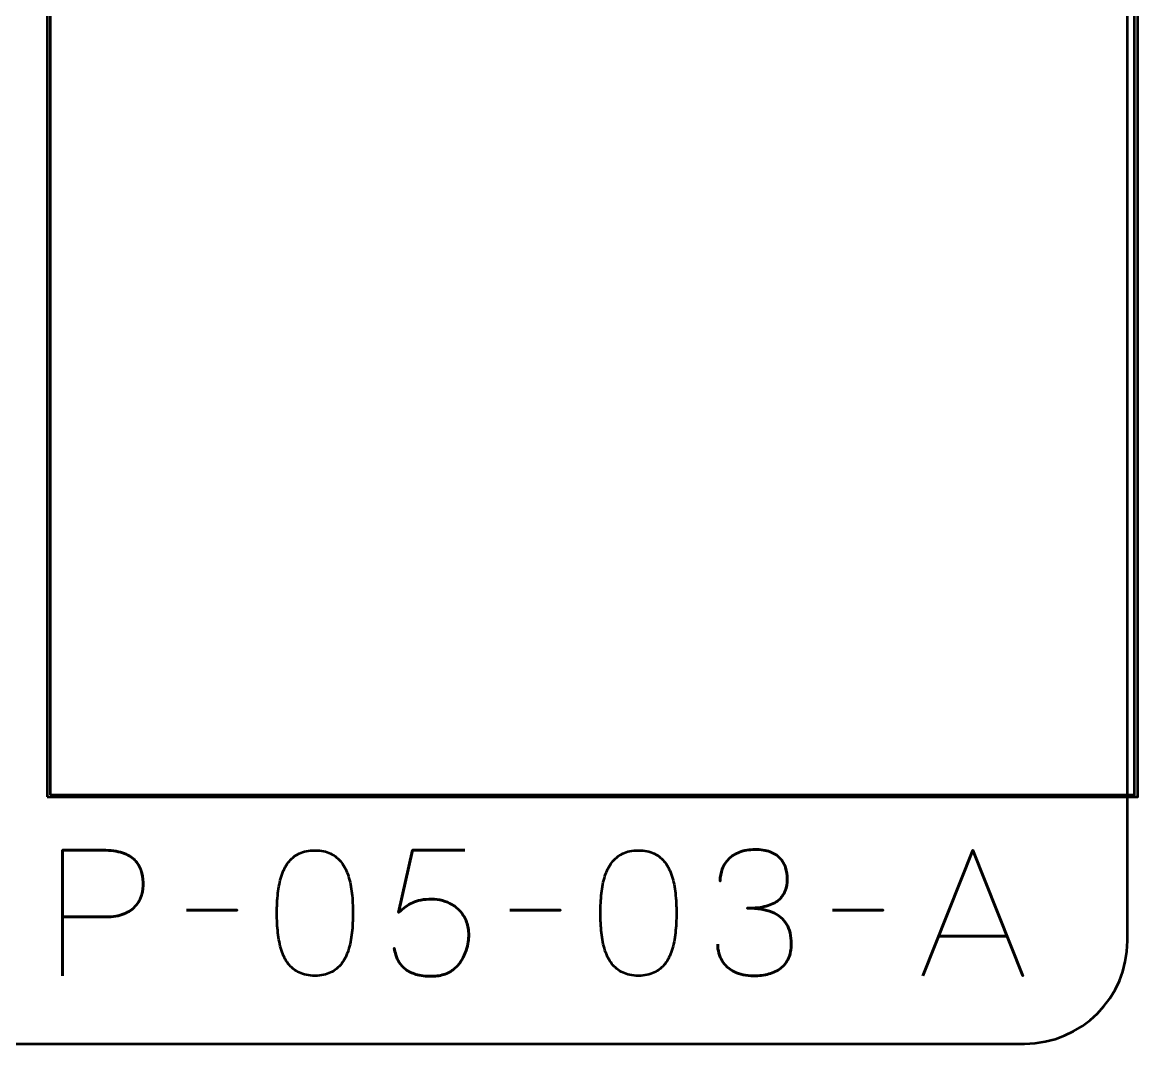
# Model space of a CAD drawing. Header units: centimetres. Extents: x -17.9 to -3, y -25.3 to -4.3.
# Drawn here: x -8.47 to -3.05, y -25.35 to -20.39 of the extents above; entities that cross this region are included whole.
import ezdxf

# ---------------------------------------------------------------- set-up
doc = ezdxf.new("R2010")
doc.units = ezdxf.units.CM
doc.header["$MEASUREMENT"] = 0
doc.layers.add('Layer 1', color=7, linetype='Continuous')

msp = doc.modelspace()

# ---------------------------------------------------------------- linework, layer by layer
at = {"layer": 'Layer 1', "color": 30, "lineweight": 53}
msp.add_lwpolyline([(-8.33514, -24.14092), (-3.06486, -24.14092), (-3.06486, -15.75892), (-8.33514, -15.75892), (-8.33514, -24.14092)], close=True, dxfattribs=at)
at = {"layer": 'Layer 1', "color": 22, "lineweight": 53}
msp.add_open_spline([(-17.90003, -24.8499), (-17.90003, -24.8499), (-17.90003, -4.84994), (-17.90003, -4.84994), (-17.90003, -4.84994), (-17.90003, -4.57297), (-17.67694, -4.34998), (-17.39994, -4.34998), (-17.39994, -4.34998), (-17.39994, -4.34998), (-3.60007, -4.34998), (-3.60007, -4.34998), (-3.60007, -4.34998), (-3.32293, -4.34998), (-3.09997, -4.57297), (-3.09997, -4.84994), (-3.09997, -4.84994), (-3.09997, -4.84994), (-3.09997, -24.8499), (-3.09997, -24.8499), (-3.09997, -24.8499), (-3.09997, -25.1269), (-3.32293, -25.34999), (-3.60007, -25.34999), (-3.60007, -25.34999), (-3.60007, -25.34999), (-17.39994, -25.34999), (-17.39994, -25.34999), (-17.39994, -25.34999), (-17.67694, -25.34999), (-17.90003, -25.1269), (-17.90003, -24.8499)], degree=3, knots=[0, 0, 0, 0, 0.125, 0.125, 0.125, 0.125, 0.25, 0.25, 0.25, 0.25, 0.375, 0.375, 0.375, 0.375, 0.5, 0.5, 0.5, 0.5, 0.625, 0.625, 0.625, 0.625, 0.75, 0.75, 0.75, 0.75, 0.875, 0.875, 0.875, 0.875, 1, 1, 1, 1], dxfattribs=at)
at = {"layer": 'Layer 1', "color": 2, "lineweight": 53}
msp.add_open_spline([(-8.35003, -24.14987), (-8.35003, -24.14987), (-8.35003, -14.84997), (-8.35003, -14.84997), (-8.35003, -14.84997), (-8.35003, -14.57297), (-8.12694, -14.34987), (-7.84994, -14.34987), (-7.84994, -14.34987), (-7.84994, -14.34987), (-3.55008, -14.34987), (-3.55008, -14.34987), (-3.55008, -14.34987), (-3.27294, -14.34987), (-3.04998, -14.57297), (-3.04998, -14.84997), (-3.04998, -14.84997), (-3.04998, -14.84997), (-3.04998, -24.14987), (-3.04998, -24.14987), (-3.04998, -24.14987), (-4.81665, -24.15022), (-6.58335, -24.15022), (-8.35003, -24.14987)], degree=3, knots=[0, 0, 0, 0, 0.1666667, 0.1666667, 0.1666667, 0.1666667, 0.3333333, 0.3333333, 0.3333333, 0.3333333, 0.5, 0.5, 0.5, 0.5, 0.6666667, 0.6666667, 0.6666667, 0.6666667, 0.8333333, 0.8333333, 0.8333333, 0.8333333, 1, 1, 1, 1], dxfattribs=at)
at = {"layer": 'Layer 1', "color": 30, "lineweight": 53}
for points, knots in [([(-8.27462, -25.01987), (-8.27462, -25.01987), (-8.27462, -24.40942), (-8.27462, -24.40942), (-8.27462, -24.40942), (-8.27462, -24.40942), (-8.07989, -24.40942), (-8.07989, -24.40942), (-8.07989, -24.40942), (-8.04094, -24.40956), (-8.00891, -24.41394), (-7.98365, -24.4224), (-7.98365, -24.4224), (-7.95853, -24.43073), (-7.93877, -24.4423), (-7.92452, -24.45698), (-7.92452, -24.45698), (-7.91027, -24.47151), (-7.90011, -24.48816), (-7.8939, -24.50693), (-7.8939, -24.50693), (-7.88783, -24.5257), (-7.8843, -24.54531), (-7.88346, -24.56605), (-7.88346, -24.56605), (-7.88247, -24.5868), (-7.88487, -24.60712), (-7.89051, -24.62687), (-7.89051, -24.62687), (-7.8963, -24.64663), (-7.90604, -24.66455), (-7.92001, -24.68064), (-7.92001, -24.68064), (-7.93383, -24.69672), (-7.9526, -24.70957), (-7.97617, -24.71902), (-7.97617, -24.71902), (-7.99973, -24.72862), (-8.02894, -24.73341), (-8.0638, -24.7337), (-8.0638, -24.7337), (-8.0638, -24.7337), (-8.27462, -24.7337), (-8.27462, -24.7337), (-8.27462, -24.7337), (-8.27462, -24.7337), (-8.0638, -24.7337), (-8.0638, -24.7337), (-8.0638, -24.7337), (-8.02965, -24.73341), (-8.00072, -24.72862), (-7.9773, -24.71902), (-7.9773, -24.71902), (-7.95373, -24.70957), (-7.93496, -24.69672), (-7.92085, -24.68064), (-7.92085, -24.68064), (-7.90688, -24.66455), (-7.89686, -24.64663), (-7.89094, -24.62687), (-7.89094, -24.62687), (-7.88501, -24.60712), (-7.88247, -24.5868), (-7.88346, -24.56605), (-7.88346, -24.56605), (-7.8843, -24.54531), (-7.88783, -24.5257), (-7.89418, -24.50693), (-7.89418, -24.50693), (-7.90039, -24.48816), (-7.91083, -24.47151), (-7.92509, -24.45698), (-7.92509, -24.45698), (-7.93948, -24.4423), (-7.95923, -24.43073), (-7.98435, -24.4224), (-7.98435, -24.4224), (-8.00961, -24.41394), (-8.04136, -24.40956), (-8.07989, -24.40942), (-8.07989, -24.40942), (-8.07989, -24.40942), (-8.27462, -24.40942), (-8.27462, -24.40942), (-8.27462, -24.40942), (-8.27462, -24.40942), (-8.27462, -25.01987), (-8.27462, -25.01987)], [0, 0, 0, 0, 0.0454545, 0.0454545, 0.0454545, 0.0454545, 0.0909091, 0.0909091, 0.0909091, 0.0909091, 0.1363636, 0.1363636, 0.1363636, 0.1363636, 0.1818182, 0.1818182, 0.1818182, 0.1818182, 0.2272727, 0.2272727, 0.2272727, 0.2272727, 0.2727273, 0.2727273, 0.2727273, 0.2727273, 0.3181818, 0.3181818, 0.3181818, 0.3181818, 0.3636364, 0.3636364, 0.3636364, 0.3636364, 0.4090909, 0.4090909, 0.4090909, 0.4090909, 0.4545455, 0.4545455, 0.4545455, 0.4545455, 0.5, 0.5, 0.5, 0.5, 0.5454545, 0.5454545, 0.5454545, 0.5454545, 0.5909091, 0.5909091, 0.5909091, 0.5909091, 0.6363636, 0.6363636, 0.6363636, 0.6363636, 0.6818182, 0.6818182, 0.6818182, 0.6818182, 0.7272727, 0.7272727, 0.7272727, 0.7272727, 0.7727273, 0.7727273, 0.7727273, 0.7727273, 0.8181818, 0.8181818, 0.8181818, 0.8181818, 0.8636364, 0.8636364, 0.8636364, 0.8636364, 0.9090909, 0.9090909, 0.9090909, 0.9090909, 0.9545455, 0.9545455, 0.9545455, 0.9545455, 1, 1, 1, 1]), ([(-7.04864, -25.01987), (-7.019, -25.01973), (-6.99346, -25.01451), (-6.97215, -25.00435), (-6.97215, -25.00435), (-6.95099, -24.99419), (-6.93335, -24.97965), (-6.91924, -24.96117), (-6.91924, -24.96117), (-6.90527, -24.94254), (-6.89426, -24.92053), (-6.88607, -24.89513), (-6.88607, -24.89513), (-6.87803, -24.86973), (-6.87225, -24.84193), (-6.869, -24.81145), (-6.869, -24.81145), (-6.86561, -24.78097), (-6.86392, -24.74894), (-6.86406, -24.71507), (-6.86406, -24.71507), (-6.86392, -24.68134), (-6.86561, -24.64931), (-6.869, -24.61897), (-6.869, -24.61897), (-6.87225, -24.58863), (-6.87803, -24.56069), (-6.88607, -24.53529), (-6.88607, -24.53529), (-6.89426, -24.51003), (-6.90527, -24.48802), (-6.91924, -24.46925), (-6.91924, -24.46925), (-6.93335, -24.45063), (-6.95099, -24.43609), (-6.97215, -24.42593), (-6.97215, -24.42593), (-6.99346, -24.41563), (-7.019, -24.41041), (-7.04864, -24.41027), (-7.04864, -24.41027), (-7.07827, -24.41041), (-7.10381, -24.41563), (-7.12512, -24.42593), (-7.12512, -24.42593), (-7.14628, -24.43609), (-7.16392, -24.45063), (-7.17803, -24.46925), (-7.17803, -24.46925), (-7.19201, -24.48802), (-7.20301, -24.51003), (-7.2112, -24.53529), (-7.2112, -24.53529), (-7.21924, -24.56069), (-7.22503, -24.58863), (-7.22827, -24.61897), (-7.22827, -24.61897), (-7.23166, -24.64931), (-7.23335, -24.68134), (-7.23321, -24.71507), (-7.23321, -24.71507), (-7.23335, -24.74894), (-7.23166, -24.78097), (-7.22827, -24.81145), (-7.22827, -24.81145), (-7.22503, -24.84193), (-7.21924, -24.86973), (-7.2112, -24.89513), (-7.2112, -24.89513), (-7.20301, -24.92053), (-7.19201, -24.94254), (-7.17803, -24.96117), (-7.17803, -24.96117), (-7.16392, -24.97965), (-7.14628, -24.99419), (-7.12512, -25.00435), (-7.12512, -25.00435), (-7.10381, -25.01451), (-7.07827, -25.01973), (-7.04864, -25.01987)], [0, 0, 0, 0, 0.05, 0.05, 0.05, 0.05, 0.1, 0.1, 0.1, 0.1, 0.15, 0.15, 0.15, 0.15, 0.2, 0.2, 0.2, 0.2, 0.25, 0.25, 0.25, 0.25, 0.3, 0.3, 0.3, 0.3, 0.35, 0.35, 0.35, 0.35, 0.4, 0.4, 0.4, 0.4, 0.45, 0.45, 0.45, 0.45, 0.5, 0.5, 0.5, 0.5, 0.55, 0.55, 0.55, 0.55, 0.6, 0.6, 0.6, 0.6, 0.65, 0.65, 0.65, 0.65, 0.7, 0.7, 0.7, 0.7, 0.75, 0.75, 0.75, 0.75, 0.8, 0.8, 0.8, 0.8, 0.85, 0.85, 0.85, 0.85, 0.9, 0.9, 0.9, 0.9, 0.95, 0.95, 0.95, 0.95, 1, 1, 1, 1]), ([(-7.04864, -25.01987), (-7.019, -25.01973), (-6.99346, -25.01451), (-6.97215, -25.00435), (-6.97215, -25.00435), (-6.95099, -24.99419), (-6.93335, -24.97965), (-6.91924, -24.96117), (-6.91924, -24.96117), (-6.90527, -24.94254), (-6.89426, -24.92053), (-6.88607, -24.89513), (-6.88607, -24.89513), (-6.87803, -24.86973), (-6.87225, -24.84193), (-6.869, -24.81145), (-6.869, -24.81145), (-6.86561, -24.78097), (-6.86392, -24.74894), (-6.86406, -24.71507), (-6.86406, -24.71507), (-6.86392, -24.68134), (-6.86561, -24.64931), (-6.869, -24.61897), (-6.869, -24.61897), (-6.87225, -24.58863), (-6.87803, -24.56069), (-6.88607, -24.53529), (-6.88607, -24.53529), (-6.89426, -24.51003), (-6.90527, -24.48802), (-6.91924, -24.46925), (-6.91924, -24.46925), (-6.93335, -24.45063), (-6.95099, -24.43609), (-6.97215, -24.42593), (-6.97215, -24.42593), (-6.99346, -24.41563), (-7.019, -24.41041), (-7.04864, -24.41027), (-7.04864, -24.41027), (-7.07827, -24.41041), (-7.10381, -24.41563), (-7.12512, -24.42593), (-7.12512, -24.42593), (-7.14628, -24.43609), (-7.16392, -24.45063), (-7.17803, -24.46925), (-7.17803, -24.46925), (-7.19201, -24.48802), (-7.20301, -24.51003), (-7.2112, -24.53529), (-7.2112, -24.53529), (-7.21924, -24.56069), (-7.22503, -24.58863), (-7.22827, -24.61897), (-7.22827, -24.61897), (-7.23166, -24.64931), (-7.23335, -24.68134), (-7.23321, -24.71507), (-7.23321, -24.71507), (-7.23335, -24.74894), (-7.23166, -24.78097), (-7.22827, -24.81145), (-7.22827, -24.81145), (-7.22503, -24.84193), (-7.21924, -24.86973), (-7.2112, -24.89513), (-7.2112, -24.89513), (-7.20301, -24.92053), (-7.19201, -24.94254), (-7.17803, -24.96117), (-7.17803, -24.96117), (-7.16392, -24.97965), (-7.14628, -24.99419), (-7.12512, -25.00435), (-7.12512, -25.00435), (-7.10381, -25.01451), (-7.07827, -25.01973), (-7.04864, -25.01987)], [0, 0, 0, 0, 0.05, 0.05, 0.05, 0.05, 0.1, 0.1, 0.1, 0.1, 0.15, 0.15, 0.15, 0.15, 0.2, 0.2, 0.2, 0.2, 0.25, 0.25, 0.25, 0.25, 0.3, 0.3, 0.3, 0.3, 0.35, 0.35, 0.35, 0.35, 0.4, 0.4, 0.4, 0.4, 0.45, 0.45, 0.45, 0.45, 0.5, 0.5, 0.5, 0.5, 0.55, 0.55, 0.55, 0.55, 0.6, 0.6, 0.6, 0.6, 0.65, 0.65, 0.65, 0.65, 0.7, 0.7, 0.7, 0.7, 0.75, 0.75, 0.75, 0.75, 0.8, 0.8, 0.8, 0.8, 0.85, 0.85, 0.85, 0.85, 0.9, 0.9, 0.9, 0.9, 0.95, 0.95, 0.95, 0.95, 1, 1, 1, 1]), ([(-6.3205, -24.40942), (-6.3205, -24.40942), (-6.5745, -24.40942), (-6.5745, -24.40942), (-6.5745, -24.40942), (-6.5745, -24.40942), (-6.64223, -24.71253), (-6.64223, -24.71253), (-6.64223, -24.71253), (-6.63038, -24.70237), (-6.61909, -24.6932), (-6.60822, -24.68515), (-6.60822, -24.68515), (-6.5975, -24.67711), (-6.58621, -24.67034), (-6.57422, -24.66469), (-6.57422, -24.66469), (-6.56236, -24.65905), (-6.54882, -24.65481), (-6.53358, -24.65185), (-6.53358, -24.65185), (-6.51848, -24.64889), (-6.50042, -24.64734), (-6.47967, -24.64734), (-6.47967, -24.64734), (-6.46274, -24.64734), (-6.44581, -24.64959), (-6.42887, -24.65425), (-6.42887, -24.65425), (-6.41194, -24.65877), (-6.39585, -24.66568), (-6.38061, -24.67485), (-6.38061, -24.67485), (-6.36523, -24.68417), (-6.35168, -24.69574), (-6.33983, -24.70971), (-6.33983, -24.70971), (-6.32784, -24.72368), (-6.31838, -24.74005), (-6.31161, -24.75881), (-6.31161, -24.75881), (-6.30469, -24.77758), (-6.30117, -24.79889), (-6.30102, -24.8226), (-6.30102, -24.8226), (-6.30088, -24.83134), (-6.30187, -24.84235), (-6.30385, -24.85533), (-6.30385, -24.85533), (-6.30568, -24.86832), (-6.30907, -24.88243), (-6.31387, -24.89739), (-6.31387, -24.89739), (-6.31866, -24.91234), (-6.32544, -24.92716), (-6.33405, -24.94184), (-6.33405, -24.94184), (-6.34265, -24.95651), (-6.35366, -24.96992), (-6.36692, -24.98205), (-6.36692, -24.98205), (-6.38019, -24.99419), (-6.39628, -25.00392), (-6.41504, -25.01126), (-6.41504, -25.01126), (-6.43395, -25.01846), (-6.45611, -25.02227), (-6.48137, -25.02241), (-6.48137, -25.02241), (-6.51156, -25.02227), (-6.53696, -25.01902), (-6.55757, -25.01296), (-6.55757, -25.01296), (-6.57817, -25.00675), (-6.59496, -24.9987), (-6.60794, -24.98854), (-6.60794, -24.98854), (-6.62107, -24.97838), (-6.63123, -24.96724), (-6.63856, -24.9551), (-6.63856, -24.9551), (-6.6459, -24.94296), (-6.65141, -24.93083), (-6.65507, -24.91869), (-6.65507, -24.91869), (-6.65874, -24.90656), (-6.66157, -24.89541), (-6.6634, -24.88525), (-6.6634, -24.88525), (-6.66157, -24.89541), (-6.65874, -24.90656), (-6.65507, -24.91869), (-6.65507, -24.91869), (-6.65141, -24.93083), (-6.6459, -24.94296), (-6.63856, -24.9551), (-6.63856, -24.9551), (-6.63123, -24.96724), (-6.62107, -24.97838), (-6.60794, -24.98854), (-6.60794, -24.98854), (-6.59496, -24.9987), (-6.57817, -25.00675), (-6.55757, -25.01296), (-6.55757, -25.01296), (-6.53696, -25.01902), (-6.51156, -25.02227), (-6.48137, -25.02241), (-6.48137, -25.02241), (-6.45611, -25.02227), (-6.43395, -25.01846), (-6.41504, -25.01126), (-6.41504, -25.01126), (-6.39628, -25.00392), (-6.38019, -24.99419), (-6.36692, -24.98205), (-6.36692, -24.98205), (-6.35366, -24.96992), (-6.34265, -24.95651), (-6.33405, -24.94184), (-6.33405, -24.94184), (-6.32544, -24.92716), (-6.31866, -24.91234), (-6.31387, -24.89739), (-6.31387, -24.89739), (-6.30907, -24.88243), (-6.30568, -24.86832), (-6.30385, -24.85533), (-6.30385, -24.85533), (-6.30187, -24.84235), (-6.30088, -24.83134), (-6.30102, -24.8226), (-6.30102, -24.8226), (-6.30117, -24.79889), (-6.30469, -24.77758), (-6.31161, -24.75881), (-6.31161, -24.75881), (-6.31838, -24.74005), (-6.32784, -24.72368), (-6.33983, -24.70971), (-6.33983, -24.70971), (-6.35168, -24.69574), (-6.36523, -24.68417), (-6.38061, -24.67485), (-6.38061, -24.67485), (-6.39585, -24.66568), (-6.41194, -24.65877), (-6.42887, -24.65425), (-6.42887, -24.65425), (-6.44581, -24.64959), (-6.46274, -24.64734), (-6.47967, -24.64734), (-6.47967, -24.64734), (-6.50042, -24.64734), (-6.51848, -24.64889), (-6.53358, -24.65185), (-6.53358, -24.65185), (-6.54882, -24.65481), (-6.56236, -24.65905), (-6.57422, -24.66469), (-6.57422, -24.66469), (-6.58621, -24.67034), (-6.5975, -24.67711), (-6.60822, -24.68515), (-6.60822, -24.68515), (-6.61909, -24.6932), (-6.63038, -24.70237), (-6.64223, -24.71253), (-6.64223, -24.71253), (-6.64223, -24.71253), (-6.5745, -24.40942), (-6.5745, -24.40942), (-6.5745, -24.40942), (-6.5745, -24.40942), (-6.3205, -24.40942), (-6.3205, -24.40942)], [0, 0, 0, 0, 0.0227273, 0.0227273, 0.0227273, 0.0227273, 0.0454545, 0.0454545, 0.0454545, 0.0454545, 0.0681818, 0.0681818, 0.0681818, 0.0681818, 0.0909091, 0.0909091, 0.0909091, 0.0909091, 0.1136364, 0.1136364, 0.1136364, 0.1136364, 0.1363636, 0.1363636, 0.1363636, 0.1363636, 0.1590909, 0.1590909, 0.1590909, 0.1590909, 0.1818182, 0.1818182, 0.1818182, 0.1818182, 0.2045455, 0.2045455, 0.2045455, 0.2045455, 0.2272727, 0.2272727, 0.2272727, 0.2272727, 0.25, 0.25, 0.25, 0.25, 0.2727273, 0.2727273, 0.2727273, 0.2727273, 0.2954545, 0.2954545, 0.2954545, 0.2954545, 0.3181818, 0.3181818, 0.3181818, 0.3181818, 0.3409091, 0.3409091, 0.3409091, 0.3409091, 0.3636364, 0.3636364, 0.3636364, 0.3636364, 0.3863636, 0.3863636, 0.3863636, 0.3863636, 0.4090909, 0.4090909, 0.4090909, 0.4090909, 0.4318182, 0.4318182, 0.4318182, 0.4318182, 0.4545455, 0.4545455, 0.4545455, 0.4545455, 0.4772727, 0.4772727, 0.4772727, 0.4772727, 0.5, 0.5, 0.5, 0.5, 0.5227273, 0.5227273, 0.5227273, 0.5227273, 0.5454545, 0.5454545, 0.5454545, 0.5454545, 0.5681818, 0.5681818, 0.5681818, 0.5681818, 0.5909091, 0.5909091, 0.5909091, 0.5909091, 0.6136364, 0.6136364, 0.6136364, 0.6136364, 0.6363636, 0.6363636, 0.6363636, 0.6363636, 0.6590909, 0.6590909, 0.6590909, 0.6590909, 0.6818182, 0.6818182, 0.6818182, 0.6818182, 0.7045455, 0.7045455, 0.7045455, 0.7045455, 0.7272727, 0.7272727, 0.7272727, 0.7272727, 0.75, 0.75, 0.75, 0.75, 0.7727273, 0.7727273, 0.7727273, 0.7727273, 0.7954545, 0.7954545, 0.7954545, 0.7954545, 0.8181818, 0.8181818, 0.8181818, 0.8181818, 0.8409091, 0.8409091, 0.8409091, 0.8409091, 0.8636364, 0.8636364, 0.8636364, 0.8636364, 0.8863636, 0.8863636, 0.8863636, 0.8863636, 0.9090909, 0.9090909, 0.9090909, 0.9090909, 0.9318182, 0.9318182, 0.9318182, 0.9318182, 0.9545455, 0.9545455, 0.9545455, 0.9545455, 0.9772727, 0.9772727, 0.9772727, 0.9772727, 1, 1, 1, 1]), ([(-5.47637, -25.01987), (-5.44673, -25.01973), (-5.42119, -25.01451), (-5.39988, -25.00435), (-5.39988, -25.00435), (-5.37872, -24.99419), (-5.36108, -24.97965), (-5.34697, -24.96117), (-5.34697, -24.96117), (-5.333, -24.94254), (-5.32199, -24.92053), (-5.3138, -24.89513), (-5.3138, -24.89513), (-5.30576, -24.86973), (-5.29998, -24.84193), (-5.29673, -24.81145), (-5.29673, -24.81145), (-5.29334, -24.78097), (-5.29165, -24.74894), (-5.29179, -24.71507), (-5.29179, -24.71507), (-5.29165, -24.68134), (-5.29334, -24.64931), (-5.29673, -24.61897), (-5.29673, -24.61897), (-5.29998, -24.58863), (-5.30576, -24.56069), (-5.3138, -24.53529), (-5.3138, -24.53529), (-5.32199, -24.51003), (-5.333, -24.48802), (-5.34697, -24.46925), (-5.34697, -24.46925), (-5.36108, -24.45063), (-5.37872, -24.43609), (-5.39988, -24.42593), (-5.39988, -24.42593), (-5.42119, -24.41563), (-5.44673, -24.41041), (-5.47637, -24.41027), (-5.47637, -24.41027), (-5.506, -24.41041), (-5.53154, -24.41563), (-5.55285, -24.42593), (-5.55285, -24.42593), (-5.57401, -24.43609), (-5.59165, -24.45063), (-5.60576, -24.46925), (-5.60576, -24.46925), (-5.61974, -24.48802), (-5.63074, -24.51003), (-5.63893, -24.53529), (-5.63893, -24.53529), (-5.64697, -24.56069), (-5.65276, -24.58863), (-5.656, -24.61897), (-5.656, -24.61897), (-5.65939, -24.64931), (-5.66108, -24.68134), (-5.66094, -24.71507), (-5.66094, -24.71507), (-5.66108, -24.74894), (-5.65939, -24.78097), (-5.656, -24.81145), (-5.656, -24.81145), (-5.65276, -24.84193), (-5.64697, -24.86973), (-5.63893, -24.89513), (-5.63893, -24.89513), (-5.63074, -24.92053), (-5.61974, -24.94254), (-5.60576, -24.96117), (-5.60576, -24.96117), (-5.59165, -24.97965), (-5.57401, -24.99419), (-5.55285, -25.00435), (-5.55285, -25.00435), (-5.53154, -25.01451), (-5.506, -25.01973), (-5.47637, -25.01987)], [0, 0, 0, 0, 0.05, 0.05, 0.05, 0.05, 0.1, 0.1, 0.1, 0.1, 0.15, 0.15, 0.15, 0.15, 0.2, 0.2, 0.2, 0.2, 0.25, 0.25, 0.25, 0.25, 0.3, 0.3, 0.3, 0.3, 0.35, 0.35, 0.35, 0.35, 0.4, 0.4, 0.4, 0.4, 0.45, 0.45, 0.45, 0.45, 0.5, 0.5, 0.5, 0.5, 0.55, 0.55, 0.55, 0.55, 0.6, 0.6, 0.6, 0.6, 0.65, 0.65, 0.65, 0.65, 0.7, 0.7, 0.7, 0.7, 0.75, 0.75, 0.75, 0.75, 0.8, 0.8, 0.8, 0.8, 0.85, 0.85, 0.85, 0.85, 0.9, 0.9, 0.9, 0.9, 0.95, 0.95, 0.95, 0.95, 1, 1, 1, 1]), ([(-5.47637, -25.01987), (-5.44673, -25.01973), (-5.42119, -25.01451), (-5.39988, -25.00435), (-5.39988, -25.00435), (-5.37872, -24.99419), (-5.36108, -24.97965), (-5.34697, -24.96117), (-5.34697, -24.96117), (-5.333, -24.94254), (-5.32199, -24.92053), (-5.3138, -24.89513), (-5.3138, -24.89513), (-5.30576, -24.86973), (-5.29998, -24.84193), (-5.29673, -24.81145), (-5.29673, -24.81145), (-5.29334, -24.78097), (-5.29165, -24.74894), (-5.29179, -24.71507), (-5.29179, -24.71507), (-5.29165, -24.68134), (-5.29334, -24.64931), (-5.29673, -24.61897), (-5.29673, -24.61897), (-5.29998, -24.58863), (-5.30576, -24.56069), (-5.3138, -24.53529), (-5.3138, -24.53529), (-5.32199, -24.51003), (-5.333, -24.48802), (-5.34697, -24.46925), (-5.34697, -24.46925), (-5.36108, -24.45063), (-5.37872, -24.43609), (-5.39988, -24.42593), (-5.39988, -24.42593), (-5.42119, -24.41563), (-5.44673, -24.41041), (-5.47637, -24.41027), (-5.47637, -24.41027), (-5.506, -24.41041), (-5.53154, -24.41563), (-5.55285, -24.42593), (-5.55285, -24.42593), (-5.57401, -24.43609), (-5.59165, -24.45063), (-5.60576, -24.46925), (-5.60576, -24.46925), (-5.61974, -24.48802), (-5.63074, -24.51003), (-5.63893, -24.53529), (-5.63893, -24.53529), (-5.64697, -24.56069), (-5.65276, -24.58863), (-5.656, -24.61897), (-5.656, -24.61897), (-5.65939, -24.64931), (-5.66108, -24.68134), (-5.66094, -24.71507), (-5.66094, -24.71507), (-5.66108, -24.74894), (-5.65939, -24.78097), (-5.656, -24.81145), (-5.656, -24.81145), (-5.65276, -24.84193), (-5.64697, -24.86973), (-5.63893, -24.89513), (-5.63893, -24.89513), (-5.63074, -24.92053), (-5.61974, -24.94254), (-5.60576, -24.96117), (-5.60576, -24.96117), (-5.59165, -24.97965), (-5.57401, -24.99419), (-5.55285, -25.00435), (-5.55285, -25.00435), (-5.53154, -25.01451), (-5.506, -25.01973), (-5.47637, -25.01987)], [0, 0, 0, 0, 0.05, 0.05, 0.05, 0.05, 0.1, 0.1, 0.1, 0.1, 0.15, 0.15, 0.15, 0.15, 0.2, 0.2, 0.2, 0.2, 0.25, 0.25, 0.25, 0.25, 0.3, 0.3, 0.3, 0.3, 0.35, 0.35, 0.35, 0.35, 0.4, 0.4, 0.4, 0.4, 0.45, 0.45, 0.45, 0.45, 0.5, 0.5, 0.5, 0.5, 0.55, 0.55, 0.55, 0.55, 0.6, 0.6, 0.6, 0.6, 0.65, 0.65, 0.65, 0.65, 0.7, 0.7, 0.7, 0.7, 0.75, 0.75, 0.75, 0.75, 0.8, 0.8, 0.8, 0.8, 0.85, 0.85, 0.85, 0.85, 0.9, 0.9, 0.9, 0.9, 0.95, 0.95, 0.95, 0.95, 1, 1, 1, 1]), ([(-5.09113, -24.86662), (-5.09099, -24.8971), (-5.08393, -24.92363), (-5.06996, -24.94663), (-5.06996, -24.94663), (-5.05599, -24.96949), (-5.0361, -24.98741), (-5.01013, -25.00026), (-5.01013, -25.00026), (-4.98417, -25.0131), (-4.95298, -25.01959), (-4.91672, -25.01987), (-4.91672, -25.01987), (-4.88948, -25.01987), (-4.86479, -25.01705), (-4.84235, -25.01112), (-4.84235, -25.01112), (-4.82005, -25.00519), (-4.80086, -24.99602), (-4.78464, -24.98346), (-4.78464, -24.98346), (-4.76841, -24.9709), (-4.75599, -24.95468), (-4.7471, -24.93492), (-4.7471, -24.93492), (-4.73835, -24.91502), (-4.73398, -24.89118), (-4.73383, -24.86324), (-4.73383, -24.86324), (-4.73369, -24.82598), (-4.74131, -24.79451), (-4.75641, -24.76897), (-4.75641, -24.76897), (-4.77151, -24.74343), (-4.79494, -24.72424), (-4.8264, -24.71112), (-4.8264, -24.71112), (-4.85787, -24.69799), (-4.89823, -24.69136), (-4.9472, -24.69136), (-4.9472, -24.69136), (-4.91065, -24.6915), (-4.88003, -24.68812), (-4.85505, -24.6812), (-4.85505, -24.6812), (-4.83021, -24.67429), (-4.81032, -24.66455), (-4.79536, -24.65185), (-4.79536, -24.65185), (-4.7804, -24.63929), (-4.76954, -24.62433), (-4.76305, -24.60712), (-4.76305, -24.60712), (-4.75641, -24.59004), (-4.75317, -24.57128), (-4.75331, -24.55081), (-4.75331, -24.55081), (-4.75317, -24.53035), (-4.75599, -24.51144), (-4.76163, -24.49395), (-4.76163, -24.49395), (-4.76714, -24.47645), (-4.77617, -24.46107), (-4.78845, -24.44794), (-4.78845, -24.44794), (-4.80072, -24.43482), (-4.81695, -24.42452), (-4.83685, -24.41718), (-4.83685, -24.41718), (-4.85688, -24.40984), (-4.8813, -24.40618), (-4.90994, -24.40603), (-4.90994, -24.40603), (-4.93845, -24.40618), (-4.96342, -24.41041), (-4.98459, -24.41859), (-4.98459, -24.41859), (-5.0059, -24.42678), (-5.0234, -24.43793), (-5.03751, -24.45218), (-5.03751, -24.45218), (-5.05148, -24.46643), (-5.06192, -24.48266), (-5.06883, -24.501), (-5.06883, -24.501), (-5.07589, -24.51935), (-5.07928, -24.53882), (-5.07928, -24.55928), (-5.07928, -24.55928), (-5.07928, -24.53882), (-5.07589, -24.51935), (-5.06883, -24.501), (-5.06883, -24.501), (-5.06192, -24.48266), (-5.05148, -24.46643), (-5.03751, -24.45218), (-5.03751, -24.45218), (-5.0234, -24.43793), (-5.0059, -24.42678), (-4.98459, -24.41859), (-4.98459, -24.41859), (-4.96342, -24.41041), (-4.93845, -24.40618), (-4.90994, -24.40603), (-4.90994, -24.40603), (-4.8813, -24.40618), (-4.85688, -24.40984), (-4.83685, -24.41718), (-4.83685, -24.41718), (-4.81695, -24.42452), (-4.80072, -24.43482), (-4.78845, -24.44794), (-4.78845, -24.44794), (-4.77617, -24.46107), (-4.76714, -24.47645), (-4.76163, -24.49395), (-4.76163, -24.49395), (-4.75599, -24.51144), (-4.75317, -24.53035), (-4.75331, -24.55081), (-4.75331, -24.55081), (-4.75317, -24.57128), (-4.75641, -24.59004), (-4.76305, -24.60712), (-4.76305, -24.60712), (-4.76954, -24.62433), (-4.7804, -24.63929), (-4.79536, -24.65185), (-4.79536, -24.65185), (-4.81032, -24.66455), (-4.83021, -24.67429), (-4.85505, -24.6812), (-4.85505, -24.6812), (-4.88003, -24.68812), (-4.91065, -24.6915), (-4.9472, -24.69136), (-4.9472, -24.69136), (-4.89823, -24.69136), (-4.85787, -24.69799), (-4.8264, -24.71112), (-4.8264, -24.71112), (-4.79494, -24.72424), (-4.77151, -24.74343), (-4.75641, -24.76897), (-4.75641, -24.76897), (-4.74131, -24.79451), (-4.73369, -24.82598), (-4.73383, -24.86324), (-4.73383, -24.86324), (-4.73398, -24.89118), (-4.73835, -24.91502), (-4.7471, -24.93492), (-4.7471, -24.93492), (-4.75599, -24.95468), (-4.76841, -24.9709), (-4.78464, -24.98346), (-4.78464, -24.98346), (-4.80086, -24.99602), (-4.82005, -25.00519), (-4.84235, -25.01112), (-4.84235, -25.01112), (-4.86479, -25.01705), (-4.88948, -25.01987), (-4.91672, -25.01987), (-4.91672, -25.01987), (-4.95298, -25.01959), (-4.98417, -25.0131), (-5.01013, -25.00026), (-5.01013, -25.00026), (-5.0361, -24.98741), (-5.05599, -24.96949), (-5.06996, -24.94663), (-5.06996, -24.94663), (-5.08393, -24.92363), (-5.09099, -24.8971), (-5.09113, -24.86662)], [0, 0, 0, 0, 0.0227273, 0.0227273, 0.0227273, 0.0227273, 0.0454545, 0.0454545, 0.0454545, 0.0454545, 0.0681818, 0.0681818, 0.0681818, 0.0681818, 0.0909091, 0.0909091, 0.0909091, 0.0909091, 0.1136364, 0.1136364, 0.1136364, 0.1136364, 0.1363636, 0.1363636, 0.1363636, 0.1363636, 0.1590909, 0.1590909, 0.1590909, 0.1590909, 0.1818182, 0.1818182, 0.1818182, 0.1818182, 0.2045455, 0.2045455, 0.2045455, 0.2045455, 0.2272727, 0.2272727, 0.2272727, 0.2272727, 0.25, 0.25, 0.25, 0.25, 0.2727273, 0.2727273, 0.2727273, 0.2727273, 0.2954545, 0.2954545, 0.2954545, 0.2954545, 0.3181818, 0.3181818, 0.3181818, 0.3181818, 0.3409091, 0.3409091, 0.3409091, 0.3409091, 0.3636364, 0.3636364, 0.3636364, 0.3636364, 0.3863636, 0.3863636, 0.3863636, 0.3863636, 0.4090909, 0.4090909, 0.4090909, 0.4090909, 0.4318182, 0.4318182, 0.4318182, 0.4318182, 0.4545455, 0.4545455, 0.4545455, 0.4545455, 0.4772727, 0.4772727, 0.4772727, 0.4772727, 0.5, 0.5, 0.5, 0.5, 0.5227273, 0.5227273, 0.5227273, 0.5227273, 0.5454545, 0.5454545, 0.5454545, 0.5454545, 0.5681818, 0.5681818, 0.5681818, 0.5681818, 0.5909091, 0.5909091, 0.5909091, 0.5909091, 0.6136364, 0.6136364, 0.6136364, 0.6136364, 0.6363636, 0.6363636, 0.6363636, 0.6363636, 0.6590909, 0.6590909, 0.6590909, 0.6590909, 0.6818182, 0.6818182, 0.6818182, 0.6818182, 0.7045455, 0.7045455, 0.7045455, 0.7045455, 0.7272727, 0.7272727, 0.7272727, 0.7272727, 0.75, 0.75, 0.75, 0.75, 0.7727273, 0.7727273, 0.7727273, 0.7727273, 0.7954545, 0.7954545, 0.7954545, 0.7954545, 0.8181818, 0.8181818, 0.8181818, 0.8181818, 0.8409091, 0.8409091, 0.8409091, 0.8409091, 0.8636364, 0.8636364, 0.8636364, 0.8636364, 0.8863636, 0.8863636, 0.8863636, 0.8863636, 0.9090909, 0.9090909, 0.9090909, 0.9090909, 0.9318182, 0.9318182, 0.9318182, 0.9318182, 0.9545455, 0.9545455, 0.9545455, 0.9545455, 0.9772727, 0.9772727, 0.9772727, 0.9772727, 1, 1, 1, 1]), ([(-4.09375, -25.01987), (-4.09375, -25.01987), (-3.8516, -24.40942), (-3.8516, -24.40942), (-3.8516, -24.40942), (-3.8516, -24.40942), (-3.60861, -25.01987), (-3.60861, -25.01987), (-3.60861, -25.01987), (-3.60861, -25.01987), (-3.8516, -24.40942), (-3.8516, -24.40942), (-3.8516, -24.40942), (-3.8516, -24.40942), (-4.09375, -25.01987), (-4.09375, -25.01987)], [0, 0, 0, 0, 0.25, 0.25, 0.25, 0.25, 0.5, 0.5, 0.5, 0.5, 0.75, 0.75, 0.75, 0.75, 1, 1, 1, 1]), ([(-7.67348, -24.70068), (-7.67348, -24.70068), (-7.4271, -24.70068), (-7.4271, -24.70068), (-7.4271, -24.70068), (-7.4271, -24.70068), (-7.67348, -24.70068), (-7.67348, -24.70068)], [0, 0, 0, 0, 0.5, 0.5, 0.5, 0.5, 1, 1, 1, 1]), ([(-6.10121, -24.70068), (-6.10121, -24.70068), (-5.85483, -24.70068), (-5.85483, -24.70068), (-5.85483, -24.70068), (-5.85483, -24.70068), (-6.10121, -24.70068), (-6.10121, -24.70068)], [0, 0, 0, 0, 0.5, 0.5, 0.5, 0.5, 1, 1, 1, 1]), ([(-4.53402, -24.70068), (-4.53402, -24.70068), (-4.28764, -24.70068), (-4.28764, -24.70068), (-4.28764, -24.70068), (-4.28764, -24.70068), (-4.53402, -24.70068), (-4.53402, -24.70068)], [0, 0, 0, 0, 0.5, 0.5, 0.5, 0.5, 1, 1, 1, 1]), ([(-4.01755, -24.82768), (-4.01755, -24.82768), (-3.68565, -24.82768), (-3.68565, -24.82768), (-3.68565, -24.82768), (-3.68565, -24.82768), (-4.01755, -24.82768), (-4.01755, -24.82768)], [0, 0, 0, 0, 0.5, 0.5, 0.5, 0.5, 1, 1, 1, 1])]:
    msp.add_open_spline(points, degree=3, knots=knots, dxfattribs=at)

doc.saveas('drawing.dxf')
